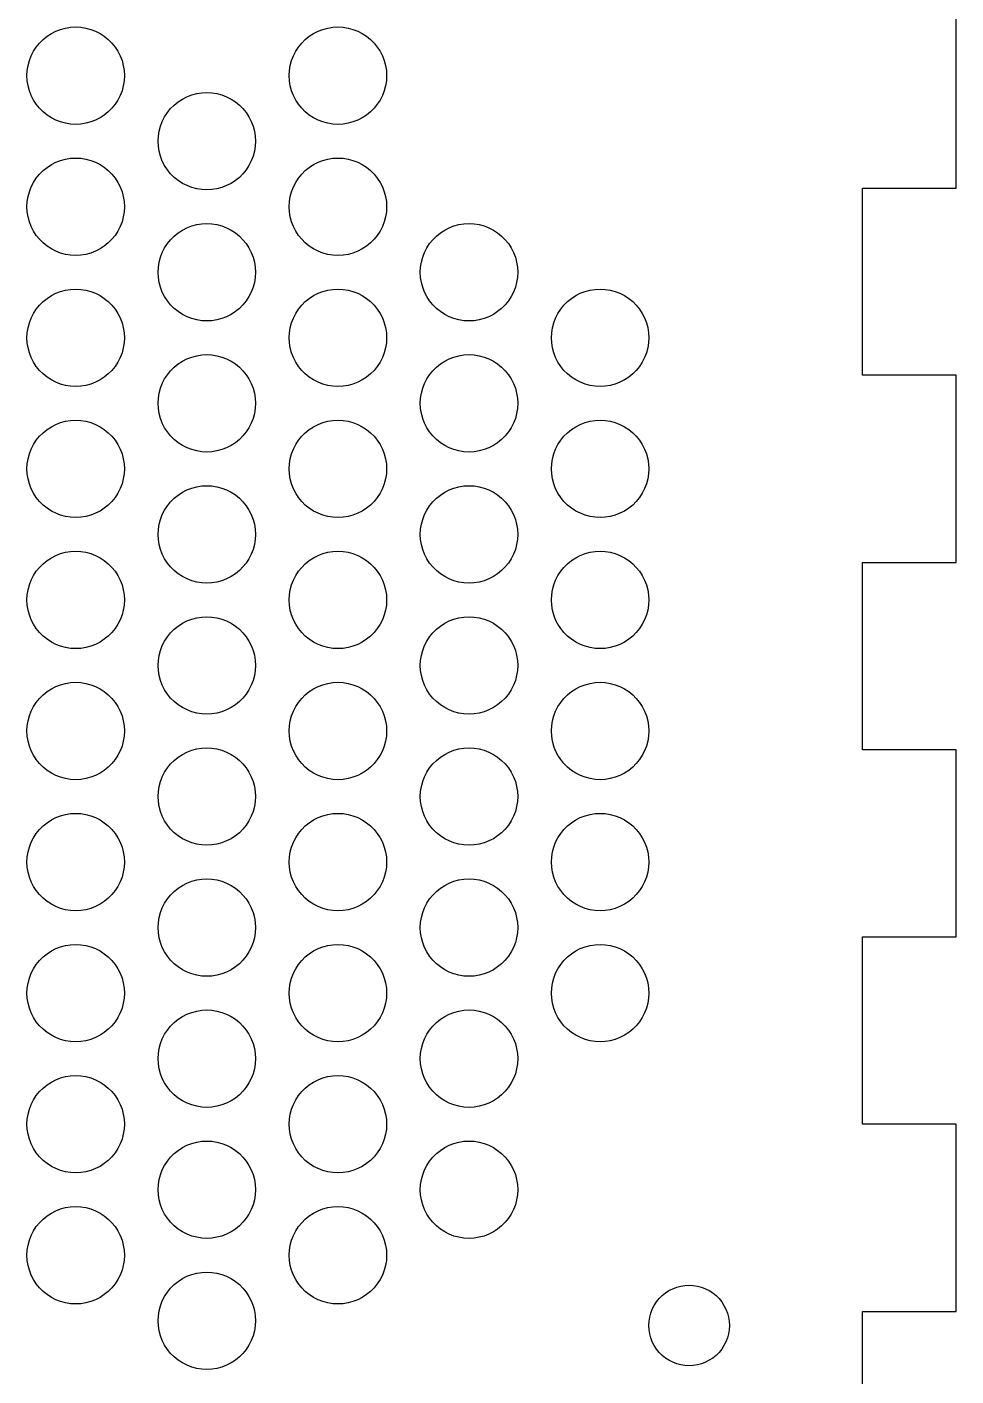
# Model space of a CAD drawing. Header units: millimetres. Extents: x 0 to 800, y 0 to 420.
# Drawn here: x 540.4 to 590, y 36.5 to 108.6 of the extents above; entities that cross this region are included whole.
import ezdxf

# ---------------------------------------------------------------- set-up
doc = ezdxf.new("R2010")
doc.units = ezdxf.units.MM
doc.header["$MEASUREMENT"] = 0

msp = doc.modelspace()

# ---------------------------------------------------------------- linework, layer by layer
at = {"color": 7, "true_color": 0xffffff}
msp.add_lwpolyline([(585.002, 30), (585, 39.998), (590, 40), (590, 50), (585.002, 50), (585, 59.998), (590, 60), (590, 70), (585.002, 70), (585, 79.998), (590, 80), (590, 90), (585.002, 90), (585, 99.998), (590, 100), (590, 110)], dxfattribs=at)
for points in [[(545.375, 104.943), (545.252, 104.7), (545.103, 104.472), (544.932, 104.26), (544.74, 104.068), (544.528, 103.897), (544.3, 103.748), (544.058, 103.625), (543.804, 103.527), (543.541, 103.457), (543.272, 103.414), (543, 103.4), (542.728, 103.414), (542.46, 103.457), (542.197, 103.527), (541.943, 103.625), (541.7, 103.748), (541.472, 103.896), (541.26, 104.068), (541.068, 104.26), (540.897, 104.472), (540.748, 104.7), (540.625, 104.942), (540.527, 105.196), (540.457, 105.459), (540.414, 105.728), (540.4, 106), (540.414, 106.272), (540.457, 106.54), (540.527, 106.803), (540.625, 107.057), (540.748, 107.3), (540.896, 107.528), (541.068, 107.74), (541.26, 107.932), (541.472, 108.103), (541.7, 108.252), (541.942, 108.375), (542.196, 108.473), (542.459, 108.543), (542.728, 108.586), (543, 108.6), (543.272, 108.586), (543.54, 108.543), (543.803, 108.473), (544.057, 108.375), (544.3, 108.252), (544.528, 108.104), (544.74, 107.932), (544.932, 107.74), (545.103, 107.528), (545.252, 107.3), (545.375, 107.058), (545.473, 106.804), (545.543, 106.541), (545.586, 106.272), (545.6, 106), (545.586, 105.728), (545.543, 105.46), (545.473, 105.197)], [(559.375, 104.943), (559.252, 104.7), (559.103, 104.472), (558.932, 104.26), (558.74, 104.068), (558.528, 103.897), (558.3, 103.748), (558.058, 103.625), (557.804, 103.527), (557.541, 103.457), (557.272, 103.414), (557, 103.4), (556.728, 103.414), (556.46, 103.457), (556.197, 103.527), (555.943, 103.625), (555.7, 103.748), (555.472, 103.896), (555.26, 104.068), (555.068, 104.26), (554.897, 104.472), (554.748, 104.7), (554.625, 104.942), (554.527, 105.196), (554.457, 105.459), (554.414, 105.728), (554.4, 106), (554.414, 106.272), (554.457, 106.54), (554.527, 106.803), (554.625, 107.057), (554.748, 107.3), (554.896, 107.528), (555.068, 107.74), (555.26, 107.932), (555.472, 108.103), (555.7, 108.252), (555.942, 108.375), (556.196, 108.473), (556.459, 108.543), (556.728, 108.586), (557, 108.6), (557.272, 108.586), (557.54, 108.543), (557.803, 108.473), (558.057, 108.375), (558.3, 108.252), (558.528, 108.104), (558.74, 107.932), (558.932, 107.74), (559.103, 107.528), (559.252, 107.3), (559.375, 107.058), (559.473, 106.804), (559.543, 106.541), (559.586, 106.272), (559.6, 106), (559.586, 105.728), (559.543, 105.46), (559.473, 105.197)], [(552.375, 101.443), (552.252, 101.2), (552.103, 100.972), (551.932, 100.76), (551.74, 100.568), (551.528, 100.397), (551.3, 100.248), (551.058, 100.125), (550.804, 100.027), (550.541, 99.957), (550.272, 99.914), (550, 99.9), (549.728, 99.914), (549.46, 99.957), (549.197, 100.027), (548.943, 100.125), (548.7, 100.248), (548.472, 100.396), (548.26, 100.568), (548.068, 100.76), (547.897, 100.972), (547.748, 101.2), (547.625, 101.442), (547.527, 101.696), (547.457, 101.959), (547.414, 102.228), (547.4, 102.5), (547.414, 102.772), (547.457, 103.04), (547.527, 103.303), (547.625, 103.557), (547.748, 103.8), (547.896, 104.028), (548.068, 104.24), (548.26, 104.432), (548.472, 104.603), (548.7, 104.752), (548.942, 104.875), (549.196, 104.973), (549.459, 105.043), (549.728, 105.086), (550, 105.1), (550.272, 105.086), (550.54, 105.043), (550.803, 104.973), (551.057, 104.875), (551.3, 104.752), (551.528, 104.604), (551.74, 104.432), (551.932, 104.24), (552.103, 104.028), (552.252, 103.8), (552.375, 103.558), (552.473, 103.304), (552.543, 103.041), (552.586, 102.772), (552.6, 102.5), (552.586, 102.228), (552.543, 101.96), (552.473, 101.697)], [(545.375, 97.943), (545.252, 97.7), (545.103, 97.472), (544.932, 97.26), (544.74, 97.068), (544.528, 96.897), (544.3, 96.748), (544.058, 96.625), (543.804, 96.527), (543.541, 96.457), (543.272, 96.414), (543, 96.4), (542.728, 96.414), (542.46, 96.457), (542.197, 96.527), (541.943, 96.625), (541.7, 96.748), (541.472, 96.896), (541.26, 97.068), (541.068, 97.26), (540.897, 97.472), (540.748, 97.7), (540.625, 97.942), (540.527, 98.196), (540.457, 98.459), (540.414, 98.728), (540.4, 99), (540.414, 99.272), (540.457, 99.54), (540.527, 99.803), (540.625, 100.057), (540.748, 100.3), (540.896, 100.528), (541.068, 100.74), (541.26, 100.932), (541.472, 101.103), (541.7, 101.252), (541.942, 101.375), (542.196, 101.473), (542.459, 101.543), (542.728, 101.586), (543, 101.6), (543.272, 101.586), (543.54, 101.543), (543.803, 101.473), (544.057, 101.375), (544.3, 101.252), (544.528, 101.104), (544.74, 100.932), (544.932, 100.74), (545.103, 100.528), (545.252, 100.3), (545.375, 100.058), (545.473, 99.804), (545.543, 99.541), (545.586, 99.272), (545.6, 99), (545.586, 98.728), (545.543, 98.46), (545.473, 98.197)], [(559.375, 97.943), (559.252, 97.7), (559.103, 97.472), (558.932, 97.26), (558.74, 97.068), (558.528, 96.897), (558.3, 96.748), (558.058, 96.625), (557.804, 96.527), (557.541, 96.457), (557.272, 96.414), (557, 96.4), (556.728, 96.414), (556.46, 96.457), (556.197, 96.527), (555.943, 96.625), (555.7, 96.748), (555.472, 96.896), (555.26, 97.068), (555.068, 97.26), (554.897, 97.472), (554.748, 97.7), (554.625, 97.942), (554.527, 98.196), (554.457, 98.459), (554.414, 98.728), (554.4, 99), (554.414, 99.272), (554.457, 99.54), (554.527, 99.803), (554.625, 100.057), (554.748, 100.3), (554.896, 100.528), (555.068, 100.74), (555.26, 100.932), (555.472, 101.103), (555.7, 101.252), (555.942, 101.375), (556.196, 101.473), (556.459, 101.543), (556.728, 101.586), (557, 101.6), (557.272, 101.586), (557.54, 101.543), (557.803, 101.473), (558.057, 101.375), (558.3, 101.252), (558.528, 101.104), (558.74, 100.932), (558.932, 100.74), (559.103, 100.528), (559.252, 100.3), (559.375, 100.058), (559.473, 99.804), (559.543, 99.541), (559.586, 99.272), (559.6, 99), (559.586, 98.728), (559.543, 98.46), (559.473, 98.197)], [(552.375, 94.443), (552.252, 94.2), (552.103, 93.972), (551.932, 93.76), (551.74, 93.568), (551.528, 93.397), (551.3, 93.248), (551.058, 93.125), (550.804, 93.027), (550.541, 92.957), (550.272, 92.914), (550, 92.9), (549.728, 92.914), (549.46, 92.957), (549.197, 93.027), (548.943, 93.125), (548.7, 93.248), (548.472, 93.396), (548.26, 93.568), (548.068, 93.76), (547.897, 93.972), (547.748, 94.2), (547.625, 94.442), (547.527, 94.696), (547.457, 94.959), (547.414, 95.228), (547.4, 95.5), (547.414, 95.772), (547.457, 96.04), (547.527, 96.303), (547.625, 96.557), (547.748, 96.8), (547.896, 97.028), (548.068, 97.24), (548.26, 97.432), (548.472, 97.603), (548.7, 97.752), (548.942, 97.875), (549.196, 97.973), (549.459, 98.043), (549.728, 98.086), (550, 98.1), (550.272, 98.086), (550.54, 98.043), (550.803, 97.973), (551.057, 97.875), (551.3, 97.752), (551.528, 97.604), (551.74, 97.432), (551.932, 97.24), (552.103, 97.028), (552.252, 96.8), (552.375, 96.558), (552.473, 96.304), (552.543, 96.041), (552.586, 95.772), (552.6, 95.5), (552.586, 95.228), (552.543, 94.96), (552.473, 94.697)], [(566.375, 94.443), (566.252, 94.2), (566.103, 93.972), (565.932, 93.76), (565.74, 93.568), (565.528, 93.397), (565.3, 93.248), (565.058, 93.125), (564.804, 93.027), (564.541, 92.957), (564.272, 92.914), (564, 92.9), (563.728, 92.914), (563.46, 92.957), (563.197, 93.027), (562.943, 93.125), (562.7, 93.248), (562.472, 93.396), (562.26, 93.568), (562.068, 93.76), (561.897, 93.972), (561.748, 94.2), (561.625, 94.442), (561.527, 94.696), (561.457, 94.959), (561.414, 95.228), (561.4, 95.5), (561.414, 95.772), (561.457, 96.04), (561.527, 96.303), (561.625, 96.557), (561.748, 96.8), (561.896, 97.028), (562.068, 97.24), (562.26, 97.432), (562.472, 97.603), (562.7, 97.752), (562.942, 97.875), (563.196, 97.973), (563.459, 98.043), (563.728, 98.086), (564, 98.1), (564.272, 98.086), (564.54, 98.043), (564.803, 97.973), (565.057, 97.875), (565.3, 97.752), (565.528, 97.604), (565.74, 97.432), (565.932, 97.24), (566.103, 97.028), (566.252, 96.8), (566.375, 96.558), (566.473, 96.304), (566.543, 96.041), (566.586, 95.772), (566.6, 95.5), (566.586, 95.228), (566.543, 94.96), (566.473, 94.697)], [(545.375, 90.943), (545.252, 90.7), (545.103, 90.472), (544.932, 90.26), (544.74, 90.068), (544.528, 89.897), (544.3, 89.748), (544.058, 89.625), (543.804, 89.527), (543.541, 89.457), (543.272, 89.414), (543, 89.4), (542.728, 89.414), (542.46, 89.457), (542.197, 89.527), (541.943, 89.625), (541.7, 89.748), (541.472, 89.896), (541.26, 90.068), (541.068, 90.26), (540.897, 90.472), (540.748, 90.7), (540.625, 90.942), (540.527, 91.196), (540.457, 91.459), (540.414, 91.728), (540.4, 92), (540.414, 92.272), (540.457, 92.54), (540.527, 92.803), (540.625, 93.057), (540.748, 93.3), (540.896, 93.528), (541.068, 93.74), (541.26, 93.932), (541.472, 94.103), (541.7, 94.252), (541.942, 94.375), (542.196, 94.473), (542.459, 94.543), (542.728, 94.586), (543, 94.6), (543.272, 94.586), (543.54, 94.543), (543.803, 94.473), (544.057, 94.375), (544.3, 94.252), (544.528, 94.104), (544.74, 93.932), (544.932, 93.74), (545.103, 93.528), (545.252, 93.3), (545.375, 93.058), (545.473, 92.804), (545.543, 92.541), (545.586, 92.272), (545.6, 92), (545.586, 91.728), (545.543, 91.46), (545.473, 91.197)], [(559.375, 90.943), (559.252, 90.7), (559.103, 90.472), (558.932, 90.26), (558.74, 90.068), (558.528, 89.897), (558.3, 89.748), (558.058, 89.625), (557.804, 89.527), (557.541, 89.457), (557.272, 89.414), (557, 89.4), (556.728, 89.414), (556.46, 89.457), (556.197, 89.527), (555.943, 89.625), (555.7, 89.748), (555.472, 89.896), (555.26, 90.068), (555.068, 90.26), (554.897, 90.472), (554.748, 90.7), (554.625, 90.942), (554.527, 91.196), (554.457, 91.459), (554.414, 91.728), (554.4, 92), (554.414, 92.272), (554.457, 92.54), (554.527, 92.803), (554.625, 93.057), (554.748, 93.3), (554.896, 93.528), (555.068, 93.74), (555.26, 93.932), (555.472, 94.103), (555.7, 94.252), (555.942, 94.375), (556.196, 94.473), (556.459, 94.543), (556.728, 94.586), (557, 94.6), (557.272, 94.586), (557.54, 94.543), (557.803, 94.473), (558.057, 94.375), (558.3, 94.252), (558.528, 94.104), (558.74, 93.932), (558.932, 93.74), (559.103, 93.528), (559.252, 93.3), (559.375, 93.058), (559.473, 92.804), (559.543, 92.541), (559.586, 92.272), (559.6, 92), (559.586, 91.728), (559.543, 91.46), (559.473, 91.197)], [(573.375, 90.943), (573.252, 90.7), (573.103, 90.472), (572.932, 90.26), (572.74, 90.068), (572.528, 89.897), (572.3, 89.748), (572.058, 89.625), (571.804, 89.527), (571.541, 89.457), (571.272, 89.414), (571, 89.4), (570.728, 89.414), (570.46, 89.457), (570.197, 89.527), (569.943, 89.625), (569.7, 89.748), (569.472, 89.896), (569.26, 90.068), (569.068, 90.26), (568.897, 90.472), (568.748, 90.7), (568.625, 90.942), (568.527, 91.196), (568.457, 91.459), (568.414, 91.728), (568.4, 92), (568.414, 92.272), (568.457, 92.54), (568.527, 92.803), (568.625, 93.057), (568.748, 93.3), (568.896, 93.528), (569.068, 93.74), (569.26, 93.932), (569.472, 94.103), (569.7, 94.252), (569.942, 94.375), (570.196, 94.473), (570.459, 94.543), (570.728, 94.586), (571, 94.6), (571.272, 94.586), (571.54, 94.543), (571.803, 94.473), (572.057, 94.375), (572.3, 94.252), (572.528, 94.104), (572.74, 93.932), (572.932, 93.74), (573.103, 93.528), (573.252, 93.3), (573.375, 93.058), (573.473, 92.804), (573.543, 92.541), (573.586, 92.272), (573.6, 92), (573.586, 91.728), (573.543, 91.46), (573.473, 91.197)], [(552.375, 87.443), (552.252, 87.2), (552.103, 86.972), (551.932, 86.76), (551.74, 86.568), (551.528, 86.397), (551.3, 86.248), (551.058, 86.125), (550.804, 86.027), (550.541, 85.957), (550.272, 85.914), (550, 85.9), (549.728, 85.914), (549.46, 85.957), (549.197, 86.027), (548.943, 86.125), (548.7, 86.248), (548.472, 86.396), (548.26, 86.568), (548.068, 86.76), (547.897, 86.972), (547.748, 87.2), (547.625, 87.442), (547.527, 87.696), (547.457, 87.959), (547.414, 88.228), (547.4, 88.5), (547.414, 88.772), (547.457, 89.04), (547.527, 89.303), (547.625, 89.557), (547.748, 89.8), (547.896, 90.028), (548.068, 90.24), (548.26, 90.432), (548.472, 90.603), (548.7, 90.752), (548.942, 90.875), (549.196, 90.973), (549.459, 91.043), (549.728, 91.086), (550, 91.1), (550.272, 91.086), (550.54, 91.043), (550.803, 90.973), (551.057, 90.875), (551.3, 90.752), (551.528, 90.604), (551.74, 90.432), (551.932, 90.24), (552.103, 90.028), (552.252, 89.8), (552.375, 89.558), (552.473, 89.304), (552.543, 89.041), (552.586, 88.772), (552.6, 88.5), (552.586, 88.228), (552.543, 87.96), (552.473, 87.697)], [(566.375, 87.443), (566.252, 87.2), (566.103, 86.972), (565.932, 86.76), (565.74, 86.568), (565.528, 86.397), (565.3, 86.248), (565.058, 86.125), (564.804, 86.027), (564.541, 85.957), (564.272, 85.914), (564, 85.9), (563.728, 85.914), (563.46, 85.957), (563.197, 86.027), (562.943, 86.125), (562.7, 86.248), (562.472, 86.396), (562.26, 86.568), (562.068, 86.76), (561.897, 86.972), (561.748, 87.2), (561.625, 87.442), (561.527, 87.696), (561.457, 87.959), (561.414, 88.228), (561.4, 88.5), (561.414, 88.772), (561.457, 89.04), (561.527, 89.303), (561.625, 89.557), (561.748, 89.8), (561.896, 90.028), (562.068, 90.24), (562.26, 90.432), (562.472, 90.603), (562.7, 90.752), (562.942, 90.875), (563.196, 90.973), (563.459, 91.043), (563.728, 91.086), (564, 91.1), (564.272, 91.086), (564.54, 91.043), (564.803, 90.973), (565.057, 90.875), (565.3, 90.752), (565.528, 90.604), (565.74, 90.432), (565.932, 90.24), (566.103, 90.028), (566.252, 89.8), (566.375, 89.558), (566.473, 89.304), (566.543, 89.041), (566.586, 88.772), (566.6, 88.5), (566.586, 88.228), (566.543, 87.96), (566.473, 87.697)], [(545.375, 83.943), (545.252, 83.7), (545.103, 83.472), (544.932, 83.26), (544.74, 83.068), (544.528, 82.897), (544.3, 82.748), (544.058, 82.625), (543.804, 82.527), (543.541, 82.457), (543.272, 82.414), (543, 82.4), (542.728, 82.414), (542.46, 82.457), (542.197, 82.527), (541.943, 82.625), (541.7, 82.748), (541.472, 82.896), (541.26, 83.068), (541.068, 83.26), (540.897, 83.472), (540.748, 83.7), (540.625, 83.942), (540.527, 84.196), (540.457, 84.459), (540.414, 84.728), (540.4, 85), (540.414, 85.272), (540.457, 85.54), (540.527, 85.803), (540.625, 86.057), (540.748, 86.3), (540.896, 86.528), (541.068, 86.74), (541.26, 86.932), (541.472, 87.103), (541.7, 87.252), (541.942, 87.375), (542.196, 87.473), (542.459, 87.543), (542.728, 87.586), (543, 87.6), (543.272, 87.586), (543.54, 87.543), (543.803, 87.473), (544.057, 87.375), (544.3, 87.252), (544.528, 87.104), (544.74, 86.932), (544.932, 86.74), (545.103, 86.528), (545.252, 86.3), (545.375, 86.058), (545.473, 85.804), (545.543, 85.541), (545.586, 85.272), (545.6, 85), (545.586, 84.728), (545.543, 84.46), (545.473, 84.197)], [(559.375, 83.943), (559.252, 83.7), (559.103, 83.472), (558.932, 83.26), (558.74, 83.068), (558.528, 82.897), (558.3, 82.748), (558.058, 82.625), (557.804, 82.527), (557.541, 82.457), (557.272, 82.414), (557, 82.4), (556.728, 82.414), (556.46, 82.457), (556.197, 82.527), (555.943, 82.625), (555.7, 82.748), (555.472, 82.896), (555.26, 83.068), (555.068, 83.26), (554.897, 83.472), (554.748, 83.7), (554.625, 83.942), (554.527, 84.196), (554.457, 84.459), (554.414, 84.728), (554.4, 85), (554.414, 85.272), (554.457, 85.54), (554.527, 85.803), (554.625, 86.057), (554.748, 86.3), (554.896, 86.528), (555.068, 86.74), (555.26, 86.932), (555.472, 87.103), (555.7, 87.252), (555.942, 87.375), (556.196, 87.473), (556.459, 87.543), (556.728, 87.586), (557, 87.6), (557.272, 87.586), (557.54, 87.543), (557.803, 87.473), (558.057, 87.375), (558.3, 87.252), (558.528, 87.104), (558.74, 86.932), (558.932, 86.74), (559.103, 86.528), (559.252, 86.3), (559.375, 86.058), (559.473, 85.804), (559.543, 85.541), (559.586, 85.272), (559.6, 85), (559.586, 84.728), (559.543, 84.46), (559.473, 84.197)], [(573.375, 83.943), (573.252, 83.7), (573.103, 83.472), (572.932, 83.26), (572.74, 83.068), (572.528, 82.897), (572.3, 82.748), (572.058, 82.625), (571.804, 82.527), (571.541, 82.457), (571.272, 82.414), (571, 82.4), (570.728, 82.414), (570.46, 82.457), (570.197, 82.527), (569.943, 82.625), (569.7, 82.748), (569.472, 82.896), (569.26, 83.068), (569.068, 83.26), (568.897, 83.472), (568.748, 83.7), (568.625, 83.942), (568.527, 84.196), (568.457, 84.459), (568.414, 84.728), (568.4, 85), (568.414, 85.272), (568.457, 85.54), (568.527, 85.803), (568.625, 86.057), (568.748, 86.3), (568.896, 86.528), (569.068, 86.74), (569.26, 86.932), (569.472, 87.103), (569.7, 87.252), (569.942, 87.375), (570.196, 87.473), (570.459, 87.543), (570.728, 87.586), (571, 87.6), (571.272, 87.586), (571.54, 87.543), (571.803, 87.473), (572.057, 87.375), (572.3, 87.252), (572.528, 87.104), (572.74, 86.932), (572.932, 86.74), (573.103, 86.528), (573.252, 86.3), (573.375, 86.058), (573.473, 85.804), (573.543, 85.541), (573.586, 85.272), (573.6, 85), (573.586, 84.728), (573.543, 84.46), (573.473, 84.197)], [(552.375, 80.443), (552.252, 80.2), (552.103, 79.972), (551.932, 79.76), (551.74, 79.568), (551.528, 79.397), (551.3, 79.248), (551.058, 79.125), (550.804, 79.027), (550.541, 78.957), (550.272, 78.914), (550, 78.9), (549.728, 78.914), (549.46, 78.957), (549.197, 79.027), (548.943, 79.125), (548.7, 79.248), (548.472, 79.396), (548.26, 79.568), (548.068, 79.76), (547.897, 79.972), (547.748, 80.2), (547.625, 80.442), (547.527, 80.696), (547.457, 80.959), (547.414, 81.228), (547.4, 81.5), (547.414, 81.772), (547.457, 82.04), (547.527, 82.303), (547.625, 82.557), (547.748, 82.8), (547.896, 83.028), (548.068, 83.24), (548.26, 83.432), (548.472, 83.603), (548.7, 83.752), (548.942, 83.875), (549.196, 83.973), (549.459, 84.043), (549.728, 84.086), (550, 84.1), (550.272, 84.086), (550.54, 84.043), (550.803, 83.973), (551.057, 83.875), (551.3, 83.752), (551.528, 83.604), (551.74, 83.432), (551.932, 83.24), (552.103, 83.028), (552.252, 82.8), (552.375, 82.558), (552.473, 82.304), (552.543, 82.041), (552.586, 81.772), (552.6, 81.5), (552.586, 81.228), (552.543, 80.96), (552.473, 80.697)], [(566.375, 80.443), (566.252, 80.2), (566.103, 79.972), (565.932, 79.76), (565.74, 79.568), (565.528, 79.397), (565.3, 79.248), (565.058, 79.125), (564.804, 79.027), (564.541, 78.957), (564.272, 78.914), (564, 78.9), (563.728, 78.914), (563.46, 78.957), (563.197, 79.027), (562.943, 79.125), (562.7, 79.248), (562.472, 79.396), (562.26, 79.568), (562.068, 79.76), (561.897, 79.972), (561.748, 80.2), (561.625, 80.442), (561.527, 80.696), (561.457, 80.959), (561.414, 81.228), (561.4, 81.5), (561.414, 81.772), (561.457, 82.04), (561.527, 82.303), (561.625, 82.557), (561.748, 82.8), (561.896, 83.028), (562.068, 83.24), (562.26, 83.432), (562.472, 83.603), (562.7, 83.752), (562.942, 83.875), (563.196, 83.973), (563.459, 84.043), (563.728, 84.086), (564, 84.1), (564.272, 84.086), (564.54, 84.043), (564.803, 83.973), (565.057, 83.875), (565.3, 83.752), (565.528, 83.604), (565.74, 83.432), (565.932, 83.24), (566.103, 83.028), (566.252, 82.8), (566.375, 82.558), (566.473, 82.304), (566.543, 82.041), (566.586, 81.772), (566.6, 81.5), (566.586, 81.228), (566.543, 80.96), (566.473, 80.697)], [(545.375, 76.943), (545.252, 76.7), (545.103, 76.472), (544.932, 76.26), (544.74, 76.068), (544.528, 75.897), (544.3, 75.748), (544.058, 75.625), (543.804, 75.527), (543.541, 75.457), (543.272, 75.414), (543, 75.4), (542.728, 75.414), (542.46, 75.457), (542.197, 75.527), (541.943, 75.625), (541.7, 75.748), (541.472, 75.897), (541.26, 76.068), (541.068, 76.26), (540.897, 76.472), (540.748, 76.7), (540.625, 76.942), (540.527, 77.196), (540.457, 77.459), (540.414, 77.728), (540.4, 78), (540.414, 78.272), (540.457, 78.54), (540.527, 78.803), (540.625, 79.057), (540.748, 79.3), (540.896, 79.528), (541.068, 79.74), (541.26, 79.932), (541.472, 80.103), (541.7, 80.252), (541.942, 80.375), (542.196, 80.473), (542.459, 80.543), (542.728, 80.586), (543, 80.6), (543.272, 80.586), (543.54, 80.543), (543.803, 80.473), (544.057, 80.375), (544.3, 80.252), (544.528, 80.104), (544.74, 79.932), (544.932, 79.74), (545.103, 79.528), (545.252, 79.3), (545.375, 79.058), (545.473, 78.804), (545.543, 78.541), (545.586, 78.272), (545.6, 78), (545.586, 77.728), (545.543, 77.46), (545.473, 77.197)], [(559.375, 76.943), (559.252, 76.7), (559.103, 76.472), (558.932, 76.26), (558.74, 76.068), (558.528, 75.897), (558.3, 75.748), (558.058, 75.625), (557.804, 75.527), (557.541, 75.457), (557.272, 75.414), (557, 75.4), (556.728, 75.414), (556.46, 75.457), (556.197, 75.527), (555.943, 75.625), (555.7, 75.748), (555.472, 75.897), (555.26, 76.068), (555.068, 76.26), (554.897, 76.472), (554.748, 76.7), (554.625, 76.942), (554.527, 77.196), (554.457, 77.459), (554.414, 77.728), (554.4, 78), (554.414, 78.272), (554.457, 78.54), (554.527, 78.803), (554.625, 79.057), (554.748, 79.3), (554.896, 79.528), (555.068, 79.74), (555.26, 79.932), (555.472, 80.103), (555.7, 80.252), (555.942, 80.375), (556.196, 80.473), (556.459, 80.543), (556.728, 80.586), (557, 80.6), (557.272, 80.586), (557.54, 80.543), (557.803, 80.473), (558.057, 80.375), (558.3, 80.252), (558.528, 80.104), (558.74, 79.932), (558.932, 79.74), (559.103, 79.528), (559.252, 79.3), (559.375, 79.058), (559.473, 78.804), (559.543, 78.541), (559.586, 78.272), (559.6, 78), (559.586, 77.728), (559.543, 77.46), (559.473, 77.197)], [(573.375, 76.943), (573.252, 76.7), (573.103, 76.472), (572.932, 76.26), (572.74, 76.068), (572.528, 75.897), (572.3, 75.748), (572.058, 75.625), (571.804, 75.527), (571.541, 75.457), (571.272, 75.414), (571, 75.4), (570.728, 75.414), (570.46, 75.457), (570.197, 75.527), (569.943, 75.625), (569.7, 75.748), (569.472, 75.897), (569.26, 76.068), (569.068, 76.26), (568.897, 76.472), (568.748, 76.7), (568.625, 76.942), (568.527, 77.196), (568.457, 77.459), (568.414, 77.728), (568.4, 78), (568.414, 78.272), (568.457, 78.54), (568.527, 78.803), (568.625, 79.057), (568.748, 79.3), (568.896, 79.528), (569.068, 79.74), (569.26, 79.932), (569.472, 80.103), (569.7, 80.252), (569.942, 80.375), (570.196, 80.473), (570.459, 80.543), (570.728, 80.586), (571, 80.6), (571.272, 80.586), (571.54, 80.543), (571.803, 80.473), (572.057, 80.375), (572.3, 80.252), (572.528, 80.104), (572.74, 79.932), (572.932, 79.74), (573.103, 79.528), (573.252, 79.3), (573.375, 79.058), (573.473, 78.804), (573.543, 78.541), (573.586, 78.272), (573.6, 78), (573.586, 77.728), (573.543, 77.46), (573.473, 77.197)], [(552.375, 73.443), (552.252, 73.2), (552.103, 72.972), (551.932, 72.76), (551.74, 72.568), (551.528, 72.397), (551.3, 72.248), (551.058, 72.125), (550.804, 72.027), (550.541, 71.957), (550.272, 71.914), (550, 71.9), (549.728, 71.914), (549.46, 71.957), (549.197, 72.027), (548.943, 72.125), (548.7, 72.248), (548.472, 72.397), (548.26, 72.568), (548.068, 72.76), (547.897, 72.972), (547.748, 73.2), (547.625, 73.442), (547.527, 73.696), (547.457, 73.959), (547.414, 74.228), (547.4, 74.5), (547.414, 74.772), (547.457, 75.04), (547.527, 75.303), (547.625, 75.557), (547.748, 75.8), (547.896, 76.028), (548.068, 76.24), (548.26, 76.432), (548.472, 76.603), (548.7, 76.752), (548.942, 76.875), (549.196, 76.973), (549.459, 77.043), (549.728, 77.086), (550, 77.1), (550.272, 77.086), (550.54, 77.043), (550.803, 76.973), (551.057, 76.875), (551.3, 76.752), (551.528, 76.603), (551.74, 76.432), (551.932, 76.24), (552.103, 76.028), (552.252, 75.8), (552.375, 75.558), (552.473, 75.304), (552.543, 75.041), (552.586, 74.772), (552.6, 74.5), (552.586, 74.228), (552.543, 73.96), (552.473, 73.697)], [(566.375, 73.443), (566.252, 73.2), (566.103, 72.972), (565.932, 72.76), (565.74, 72.568), (565.528, 72.397), (565.3, 72.248), (565.058, 72.125), (564.804, 72.027), (564.541, 71.957), (564.272, 71.914), (564, 71.9), (563.728, 71.914), (563.46, 71.957), (563.197, 72.027), (562.943, 72.125), (562.7, 72.248), (562.472, 72.397), (562.26, 72.568), (562.068, 72.76), (561.897, 72.972), (561.748, 73.2), (561.625, 73.442), (561.527, 73.696), (561.457, 73.959), (561.414, 74.228), (561.4, 74.5), (561.414, 74.772), (561.457, 75.04), (561.527, 75.303), (561.625, 75.557), (561.748, 75.8), (561.896, 76.028), (562.068, 76.24), (562.26, 76.432), (562.472, 76.603), (562.7, 76.752), (562.942, 76.875), (563.196, 76.973), (563.459, 77.043), (563.728, 77.086), (564, 77.1), (564.272, 77.086), (564.54, 77.043), (564.803, 76.973), (565.057, 76.875), (565.3, 76.752), (565.528, 76.603), (565.74, 76.432), (565.932, 76.24), (566.103, 76.028), (566.252, 75.8), (566.375, 75.558), (566.473, 75.304), (566.543, 75.041), (566.586, 74.772), (566.6, 74.5), (566.586, 74.228), (566.543, 73.96), (566.473, 73.697)], [(545.375, 69.943), (545.252, 69.7), (545.103, 69.472), (544.932, 69.26), (544.74, 69.068), (544.528, 68.897), (544.3, 68.748), (544.058, 68.625), (543.804, 68.527), (543.541, 68.457), (543.272, 68.414), (543, 68.4), (542.728, 68.414), (542.46, 68.457), (542.197, 68.527), (541.943, 68.625), (541.7, 68.748), (541.472, 68.897), (541.26, 69.068), (541.068, 69.26), (540.897, 69.472), (540.748, 69.7), (540.625, 69.942), (540.527, 70.196), (540.457, 70.459), (540.414, 70.728), (540.4, 71), (540.414, 71.272), (540.457, 71.54), (540.527, 71.803), (540.625, 72.057), (540.748, 72.3), (540.896, 72.528), (541.068, 72.74), (541.26, 72.932), (541.472, 73.103), (541.7, 73.252), (541.942, 73.375), (542.196, 73.473), (542.459, 73.543), (542.728, 73.586), (543, 73.6), (543.272, 73.586), (543.54, 73.543), (543.803, 73.473), (544.057, 73.375), (544.3, 73.252), (544.528, 73.103), (544.74, 72.932), (544.932, 72.74), (545.103, 72.528), (545.252, 72.3), (545.375, 72.058), (545.473, 71.804), (545.543, 71.541), (545.586, 71.272), (545.6, 71), (545.586, 70.728), (545.543, 70.46), (545.473, 70.197)], [(559.375, 69.943), (559.252, 69.7), (559.103, 69.472), (558.932, 69.26), (558.74, 69.068), (558.528, 68.897), (558.3, 68.748), (558.058, 68.625), (557.804, 68.527), (557.541, 68.457), (557.272, 68.414), (557, 68.4), (556.728, 68.414), (556.46, 68.457), (556.197, 68.527), (555.943, 68.625), (555.7, 68.748), (555.472, 68.897), (555.26, 69.068), (555.068, 69.26), (554.897, 69.472), (554.748, 69.7), (554.625, 69.942), (554.527, 70.196), (554.457, 70.459), (554.414, 70.728), (554.4, 71), (554.414, 71.272), (554.457, 71.54), (554.527, 71.803), (554.625, 72.057), (554.748, 72.3), (554.896, 72.528), (555.068, 72.74), (555.26, 72.932), (555.472, 73.103), (555.7, 73.252), (555.942, 73.375), (556.196, 73.473), (556.459, 73.543), (556.728, 73.586), (557, 73.6), (557.272, 73.586), (557.54, 73.543), (557.803, 73.473), (558.057, 73.375), (558.3, 73.252), (558.528, 73.103), (558.74, 72.932), (558.932, 72.74), (559.103, 72.528), (559.252, 72.3), (559.375, 72.058), (559.473, 71.804), (559.543, 71.541), (559.586, 71.272), (559.6, 71), (559.586, 70.728), (559.543, 70.46), (559.473, 70.197)], [(573.375, 69.943), (573.252, 69.7), (573.103, 69.472), (572.932, 69.26), (572.74, 69.068), (572.528, 68.897), (572.3, 68.748), (572.058, 68.625), (571.804, 68.527), (571.541, 68.457), (571.272, 68.414), (571, 68.4), (570.728, 68.414), (570.46, 68.457), (570.197, 68.527), (569.943, 68.625), (569.7, 68.748), (569.472, 68.897), (569.26, 69.068), (569.068, 69.26), (568.897, 69.472), (568.748, 69.7), (568.625, 69.942), (568.527, 70.196), (568.457, 70.459), (568.414, 70.728), (568.4, 71), (568.414, 71.272), (568.457, 71.54), (568.527, 71.803), (568.625, 72.057), (568.748, 72.3), (568.896, 72.528), (569.068, 72.74), (569.26, 72.932), (569.472, 73.103), (569.7, 73.252), (569.942, 73.375), (570.196, 73.473), (570.459, 73.543), (570.728, 73.586), (571, 73.6), (571.272, 73.586), (571.54, 73.543), (571.803, 73.473), (572.057, 73.375), (572.3, 73.252), (572.528, 73.103), (572.74, 72.932), (572.932, 72.74), (573.103, 72.528), (573.252, 72.3), (573.375, 72.058), (573.473, 71.804), (573.543, 71.541), (573.586, 71.272), (573.6, 71), (573.586, 70.728), (573.543, 70.46), (573.473, 70.197)], [(552.375, 66.443), (552.252, 66.2), (552.103, 65.972), (551.932, 65.76), (551.74, 65.568), (551.528, 65.397), (551.3, 65.248), (551.058, 65.125), (550.804, 65.027), (550.541, 64.957), (550.272, 64.914), (550, 64.9), (549.728, 64.914), (549.46, 64.957), (549.197, 65.027), (548.943, 65.125), (548.7, 65.248), (548.472, 65.397), (548.26, 65.568), (548.068, 65.76), (547.897, 65.972), (547.748, 66.2), (547.625, 66.442), (547.527, 66.696), (547.457, 66.959), (547.414, 67.228), (547.4, 67.5), (547.414, 67.772), (547.457, 68.04), (547.527, 68.303), (547.625, 68.557), (547.748, 68.8), (547.896, 69.028), (548.068, 69.24), (548.26, 69.432), (548.472, 69.603), (548.7, 69.752), (548.942, 69.875), (549.196, 69.973), (549.459, 70.043), (549.728, 70.086), (550, 70.1), (550.272, 70.086), (550.54, 70.043), (550.803, 69.973), (551.057, 69.875), (551.3, 69.752), (551.528, 69.603), (551.74, 69.432), (551.932, 69.24), (552.103, 69.028), (552.252, 68.8), (552.375, 68.558), (552.473, 68.304), (552.543, 68.041), (552.586, 67.772), (552.6, 67.5), (552.586, 67.228), (552.543, 66.96), (552.473, 66.697)], [(566.375, 66.443), (566.252, 66.2), (566.103, 65.972), (565.932, 65.76), (565.74, 65.568), (565.528, 65.397), (565.3, 65.248), (565.058, 65.125), (564.804, 65.027), (564.541, 64.957), (564.272, 64.914), (564, 64.9), (563.728, 64.914), (563.46, 64.957), (563.197, 65.027), (562.943, 65.125), (562.7, 65.248), (562.472, 65.397), (562.26, 65.568), (562.068, 65.76), (561.897, 65.972), (561.748, 66.2), (561.625, 66.442), (561.527, 66.696), (561.457, 66.959), (561.414, 67.228), (561.4, 67.5), (561.414, 67.772), (561.457, 68.04), (561.527, 68.303), (561.625, 68.557), (561.748, 68.8), (561.896, 69.028), (562.068, 69.24), (562.26, 69.432), (562.472, 69.603), (562.7, 69.752), (562.942, 69.875), (563.196, 69.973), (563.459, 70.043), (563.728, 70.086), (564, 70.1), (564.272, 70.086), (564.54, 70.043), (564.803, 69.973), (565.057, 69.875), (565.3, 69.752), (565.528, 69.603), (565.74, 69.432), (565.932, 69.24), (566.103, 69.028), (566.252, 68.8), (566.375, 68.558), (566.473, 68.304), (566.543, 68.041), (566.586, 67.772), (566.6, 67.5), (566.586, 67.228), (566.543, 66.96), (566.473, 66.697)], [(545.375, 62.943), (545.252, 62.7), (545.103, 62.472), (544.932, 62.26), (544.74, 62.068), (544.528, 61.897), (544.3, 61.748), (544.058, 61.625), (543.804, 61.527), (543.541, 61.457), (543.272, 61.414), (543, 61.4), (542.728, 61.414), (542.46, 61.457), (542.197, 61.527), (541.943, 61.625), (541.7, 61.748), (541.472, 61.897), (541.26, 62.068), (541.068, 62.26), (540.897, 62.472), (540.748, 62.7), (540.625, 62.942), (540.527, 63.196), (540.457, 63.459), (540.414, 63.728), (540.4, 64), (540.414, 64.272), (540.457, 64.54), (540.527, 64.803), (540.625, 65.057), (540.748, 65.3), (540.896, 65.528), (541.068, 65.74), (541.26, 65.932), (541.472, 66.103), (541.7, 66.252), (541.942, 66.375), (542.196, 66.473), (542.459, 66.543), (542.728, 66.586), (543, 66.6), (543.272, 66.586), (543.54, 66.543), (543.803, 66.473), (544.057, 66.375), (544.3, 66.252), (544.528, 66.103), (544.74, 65.932), (544.932, 65.74), (545.103, 65.528), (545.252, 65.3), (545.375, 65.058), (545.473, 64.804), (545.543, 64.541), (545.586, 64.272), (545.6, 64), (545.586, 63.728), (545.543, 63.46), (545.473, 63.197)], [(559.375, 62.943), (559.252, 62.7), (559.103, 62.472), (558.932, 62.26), (558.74, 62.068), (558.528, 61.897), (558.3, 61.748), (558.058, 61.625), (557.804, 61.527), (557.541, 61.457), (557.272, 61.414), (557, 61.4), (556.728, 61.414), (556.46, 61.457), (556.197, 61.527), (555.943, 61.625), (555.7, 61.748), (555.472, 61.897), (555.26, 62.068), (555.068, 62.26), (554.897, 62.472), (554.748, 62.7), (554.625, 62.942), (554.527, 63.196), (554.457, 63.459), (554.414, 63.728), (554.4, 64), (554.414, 64.272), (554.457, 64.54), (554.527, 64.803), (554.625, 65.057), (554.748, 65.3), (554.896, 65.528), (555.068, 65.74), (555.26, 65.932), (555.472, 66.103), (555.7, 66.252), (555.942, 66.375), (556.196, 66.473), (556.459, 66.543), (556.728, 66.586), (557, 66.6), (557.272, 66.586), (557.54, 66.543), (557.803, 66.473), (558.057, 66.375), (558.3, 66.252), (558.528, 66.103), (558.74, 65.932), (558.932, 65.74), (559.103, 65.528), (559.252, 65.3), (559.375, 65.058), (559.473, 64.804), (559.543, 64.541), (559.586, 64.272), (559.6, 64), (559.586, 63.728), (559.543, 63.46), (559.473, 63.197)], [(573.375, 62.943), (573.252, 62.7), (573.103, 62.472), (572.932, 62.26), (572.74, 62.068), (572.528, 61.897), (572.3, 61.748), (572.058, 61.625), (571.804, 61.527), (571.541, 61.457), (571.272, 61.414), (571, 61.4), (570.728, 61.414), (570.46, 61.457), (570.197, 61.527), (569.943, 61.625), (569.7, 61.748), (569.472, 61.897), (569.26, 62.068), (569.068, 62.26), (568.897, 62.472), (568.748, 62.7), (568.625, 62.942), (568.527, 63.196), (568.457, 63.459), (568.414, 63.728), (568.4, 64), (568.414, 64.272), (568.457, 64.54), (568.527, 64.803), (568.625, 65.057), (568.748, 65.3), (568.896, 65.528), (569.068, 65.74), (569.26, 65.932), (569.472, 66.103), (569.7, 66.252), (569.942, 66.375), (570.196, 66.473), (570.459, 66.543), (570.728, 66.586), (571, 66.6), (571.272, 66.586), (571.54, 66.543), (571.803, 66.473), (572.057, 66.375), (572.3, 66.252), (572.528, 66.103), (572.74, 65.932), (572.932, 65.74), (573.103, 65.528), (573.252, 65.3), (573.375, 65.058), (573.473, 64.804), (573.543, 64.541), (573.586, 64.272), (573.6, 64), (573.586, 63.728), (573.543, 63.46), (573.473, 63.197)], [(552.375, 59.443), (552.252, 59.2), (552.103, 58.972), (551.932, 58.76), (551.74, 58.568), (551.528, 58.397), (551.3, 58.248), (551.058, 58.125), (550.804, 58.027), (550.541, 57.957), (550.272, 57.914), (550, 57.9), (549.728, 57.914), (549.46, 57.957), (549.197, 58.027), (548.943, 58.125), (548.7, 58.248), (548.472, 58.397), (548.26, 58.568), (548.068, 58.76), (547.897, 58.972), (547.748, 59.2), (547.625, 59.442), (547.527, 59.696), (547.457, 59.959), (547.414, 60.228), (547.4, 60.5), (547.414, 60.772), (547.457, 61.04), (547.527, 61.303), (547.625, 61.557), (547.748, 61.8), (547.896, 62.028), (548.068, 62.24), (548.26, 62.432), (548.472, 62.603), (548.7, 62.752), (548.942, 62.875), (549.196, 62.973), (549.459, 63.043), (549.728, 63.086), (550, 63.1), (550.272, 63.086), (550.54, 63.043), (550.803, 62.973), (551.057, 62.875), (551.3, 62.752), (551.528, 62.603), (551.74, 62.432), (551.932, 62.24), (552.103, 62.028), (552.252, 61.8), (552.375, 61.558), (552.473, 61.304), (552.543, 61.041), (552.586, 60.772), (552.6, 60.5), (552.586, 60.228), (552.543, 59.96), (552.473, 59.697)], [(566.375, 59.443), (566.252, 59.2), (566.103, 58.972), (565.932, 58.76), (565.74, 58.568), (565.528, 58.397), (565.3, 58.248), (565.058, 58.125), (564.804, 58.027), (564.541, 57.957), (564.272, 57.914), (564, 57.9), (563.728, 57.914), (563.46, 57.957), (563.197, 58.027), (562.943, 58.125), (562.7, 58.248), (562.472, 58.397), (562.26, 58.568), (562.068, 58.76), (561.897, 58.972), (561.748, 59.2), (561.625, 59.442), (561.527, 59.696), (561.457, 59.959), (561.414, 60.228), (561.4, 60.5), (561.414, 60.772), (561.457, 61.04), (561.527, 61.303), (561.625, 61.557), (561.748, 61.8), (561.896, 62.028), (562.068, 62.24), (562.26, 62.432), (562.472, 62.603), (562.7, 62.752), (562.942, 62.875), (563.196, 62.973), (563.459, 63.043), (563.728, 63.086), (564, 63.1), (564.272, 63.086), (564.54, 63.043), (564.803, 62.973), (565.057, 62.875), (565.3, 62.752), (565.528, 62.603), (565.74, 62.432), (565.932, 62.24), (566.103, 62.028), (566.252, 61.8), (566.375, 61.558), (566.473, 61.304), (566.543, 61.041), (566.586, 60.772), (566.6, 60.5), (566.586, 60.228), (566.543, 59.96), (566.473, 59.697)], [(545.375, 55.943), (545.252, 55.7), (545.103, 55.472), (544.932, 55.26), (544.74, 55.068), (544.528, 54.897), (544.3, 54.748), (544.058, 54.625), (543.804, 54.527), (543.541, 54.457), (543.272, 54.414), (543, 54.4), (542.728, 54.414), (542.46, 54.457), (542.197, 54.527), (541.943, 54.625), (541.7, 54.748), (541.472, 54.897), (541.26, 55.068), (541.068, 55.26), (540.897, 55.472), (540.748, 55.7), (540.625, 55.942), (540.527, 56.196), (540.457, 56.459), (540.414, 56.728), (540.4, 57), (540.414, 57.272), (540.457, 57.54), (540.527, 57.803), (540.625, 58.057), (540.748, 58.3), (540.896, 58.528), (541.068, 58.74), (541.26, 58.932), (541.472, 59.103), (541.7, 59.252), (541.942, 59.375), (542.196, 59.473), (542.459, 59.543), (542.728, 59.586), (543, 59.6), (543.272, 59.586), (543.54, 59.543), (543.803, 59.473), (544.057, 59.375), (544.3, 59.252), (544.528, 59.103), (544.74, 58.932), (544.932, 58.74), (545.103, 58.528), (545.252, 58.3), (545.375, 58.058), (545.473, 57.804), (545.543, 57.541), (545.586, 57.272), (545.6, 57), (545.586, 56.728), (545.543, 56.46), (545.473, 56.197)], [(559.375, 55.943), (559.252, 55.7), (559.103, 55.472), (558.932, 55.26), (558.74, 55.068), (558.528, 54.897), (558.3, 54.748), (558.058, 54.625), (557.804, 54.527), (557.541, 54.457), (557.272, 54.414), (557, 54.4), (556.728, 54.414), (556.46, 54.457), (556.197, 54.527), (555.943, 54.625), (555.7, 54.748), (555.472, 54.897), (555.26, 55.068), (555.068, 55.26), (554.897, 55.472), (554.748, 55.7), (554.625, 55.942), (554.527, 56.196), (554.457, 56.459), (554.414, 56.728), (554.4, 57), (554.414, 57.272), (554.457, 57.54), (554.527, 57.803), (554.625, 58.057), (554.748, 58.3), (554.896, 58.528), (555.068, 58.74), (555.26, 58.932), (555.472, 59.103), (555.7, 59.252), (555.942, 59.375), (556.196, 59.473), (556.459, 59.543), (556.728, 59.586), (557, 59.6), (557.272, 59.586), (557.54, 59.543), (557.803, 59.473), (558.057, 59.375), (558.3, 59.252), (558.528, 59.103), (558.74, 58.932), (558.932, 58.74), (559.103, 58.528), (559.252, 58.3), (559.375, 58.058), (559.473, 57.804), (559.543, 57.541), (559.586, 57.272), (559.6, 57), (559.586, 56.728), (559.543, 56.46), (559.473, 56.197)], [(573.375, 55.943), (573.252, 55.7), (573.103, 55.472), (572.932, 55.26), (572.74, 55.068), (572.528, 54.897), (572.3, 54.748), (572.058, 54.625), (571.804, 54.527), (571.541, 54.457), (571.272, 54.414), (571, 54.4), (570.728, 54.414), (570.46, 54.457), (570.197, 54.527), (569.943, 54.625), (569.7, 54.748), (569.472, 54.897), (569.26, 55.068), (569.068, 55.26), (568.897, 55.472), (568.748, 55.7), (568.625, 55.942), (568.527, 56.196), (568.457, 56.459), (568.414, 56.728), (568.4, 57), (568.414, 57.272), (568.457, 57.54), (568.527, 57.803), (568.625, 58.057), (568.748, 58.3), (568.896, 58.528), (569.068, 58.74), (569.26, 58.932), (569.472, 59.103), (569.7, 59.252), (569.942, 59.375), (570.196, 59.473), (570.459, 59.543), (570.728, 59.586), (571, 59.6), (571.272, 59.586), (571.54, 59.543), (571.803, 59.473), (572.057, 59.375), (572.3, 59.252), (572.528, 59.103), (572.74, 58.932), (572.932, 58.74), (573.103, 58.528), (573.252, 58.3), (573.375, 58.058), (573.473, 57.804), (573.543, 57.541), (573.586, 57.272), (573.6, 57), (573.586, 56.728), (573.543, 56.46), (573.473, 56.197)], [(552.375, 52.443), (552.252, 52.2), (552.103, 51.972), (551.932, 51.76), (551.74, 51.568), (551.528, 51.397), (551.3, 51.248), (551.058, 51.125), (550.804, 51.027), (550.541, 50.957), (550.272, 50.914), (550, 50.9), (549.728, 50.914), (549.46, 50.957), (549.197, 51.027), (548.943, 51.125), (548.7, 51.248), (548.472, 51.397), (548.26, 51.568), (548.068, 51.76), (547.897, 51.972), (547.748, 52.2), (547.625, 52.442), (547.527, 52.696), (547.457, 52.959), (547.414, 53.228), (547.4, 53.5), (547.414, 53.772), (547.457, 54.04), (547.527, 54.303), (547.625, 54.557), (547.748, 54.8), (547.896, 55.028), (548.068, 55.24), (548.26, 55.432), (548.472, 55.603), (548.7, 55.752), (548.942, 55.875), (549.196, 55.973), (549.459, 56.043), (549.728, 56.086), (550, 56.1), (550.272, 56.086), (550.54, 56.043), (550.803, 55.973), (551.057, 55.875), (551.3, 55.752), (551.528, 55.603), (551.74, 55.432), (551.932, 55.24), (552.103, 55.028), (552.252, 54.8), (552.375, 54.558), (552.473, 54.304), (552.543, 54.041), (552.586, 53.772), (552.6, 53.5), (552.586, 53.228), (552.543, 52.96), (552.473, 52.697)], [(566.375, 52.443), (566.252, 52.2), (566.103, 51.972), (565.932, 51.76), (565.74, 51.568), (565.528, 51.397), (565.3, 51.248), (565.058, 51.125), (564.804, 51.027), (564.541, 50.957), (564.272, 50.914), (564, 50.9), (563.728, 50.914), (563.46, 50.957), (563.197, 51.027), (562.943, 51.125), (562.7, 51.248), (562.472, 51.397), (562.26, 51.568), (562.068, 51.76), (561.897, 51.972), (561.748, 52.2), (561.625, 52.442), (561.527, 52.696), (561.457, 52.959), (561.414, 53.228), (561.4, 53.5), (561.414, 53.772), (561.457, 54.04), (561.527, 54.303), (561.625, 54.557), (561.748, 54.8), (561.896, 55.028), (562.068, 55.24), (562.26, 55.432), (562.472, 55.603), (562.7, 55.752), (562.942, 55.875), (563.196, 55.973), (563.459, 56.043), (563.728, 56.086), (564, 56.1), (564.272, 56.086), (564.54, 56.043), (564.803, 55.973), (565.057, 55.875), (565.3, 55.752), (565.528, 55.603), (565.74, 55.432), (565.932, 55.24), (566.103, 55.028), (566.252, 54.8), (566.375, 54.558), (566.473, 54.304), (566.543, 54.041), (566.586, 53.772), (566.6, 53.5), (566.586, 53.228), (566.543, 52.96), (566.473, 52.697)], [(540.625, 48.942), (540.527, 49.196), (540.457, 49.459), (540.414, 49.728), (540.4, 50), (540.414, 50.272), (540.457, 50.54), (540.527, 50.803), (540.625, 51.057), (540.748, 51.3), (540.896, 51.528), (541.068, 51.74), (541.26, 51.932), (541.472, 52.103), (541.7, 52.252), (541.942, 52.375), (542.196, 52.473), (542.459, 52.543), (542.728, 52.586), (543, 52.6), (543.272, 52.586), (543.54, 52.543), (543.803, 52.473), (544.057, 52.375), (544.3, 52.252), (544.528, 52.103), (544.74, 51.932), (544.932, 51.74), (545.103, 51.528), (545.252, 51.3), (545.375, 51.058), (545.473, 50.804), (545.543, 50.541), (545.586, 50.272), (545.6, 50), (545.586, 49.728), (545.543, 49.46), (545.473, 49.197), (545.375, 48.943), (545.252, 48.7), (545.103, 48.472), (544.932, 48.26), (544.74, 48.068), (544.528, 47.897), (544.3, 47.748), (544.058, 47.625), (543.804, 47.527), (543.541, 47.457), (543.272, 47.414), (543, 47.4), (542.728, 47.414), (542.46, 47.457), (542.197, 47.527), (541.943, 47.625), (541.7, 47.748), (541.472, 47.897), (541.26, 48.068), (541.068, 48.26), (540.897, 48.472), (540.748, 48.7)], [(558.528, 47.897), (558.3, 47.748), (558.058, 47.625), (557.804, 47.527), (557.541, 47.457), (557.272, 47.414), (557, 47.4), (556.728, 47.414), (556.46, 47.457), (556.197, 47.527), (555.943, 47.625), (555.7, 47.748), (555.472, 47.897), (555.26, 48.068), (555.068, 48.26), (554.897, 48.472), (554.748, 48.7), (554.625, 48.942), (554.527, 49.196), (554.457, 49.459), (554.414, 49.728), (554.4, 50), (554.414, 50.272), (554.457, 50.54), (554.527, 50.803), (554.625, 51.057), (554.748, 51.3), (554.896, 51.528), (555.068, 51.74), (555.26, 51.932), (555.472, 52.103), (555.7, 52.252), (555.942, 52.375), (556.196, 52.473), (556.459, 52.543), (556.728, 52.586), (557, 52.6), (557.272, 52.586), (557.54, 52.543), (557.803, 52.473), (558.057, 52.375), (558.3, 52.252), (558.528, 52.103), (558.74, 51.932), (558.932, 51.74), (559.103, 51.528), (559.252, 51.3), (559.375, 51.058), (559.473, 50.804), (559.543, 50.541), (559.586, 50.272), (559.6, 50), (559.586, 49.728), (559.543, 49.46), (559.473, 49.197), (559.375, 48.943), (559.252, 48.7), (559.103, 48.472), (558.932, 48.26), (558.74, 48.068)], [(551.528, 44.397), (551.3, 44.248), (551.058, 44.125), (550.804, 44.027), (550.541, 43.957), (550.272, 43.914), (550, 43.9), (549.728, 43.914), (549.46, 43.957), (549.197, 44.027), (548.943, 44.125), (548.7, 44.248), (548.472, 44.397), (548.26, 44.568), (548.068, 44.76), (547.897, 44.972), (547.748, 45.2), (547.625, 45.442), (547.527, 45.696), (547.457, 45.959), (547.414, 46.228), (547.4, 46.5), (547.414, 46.772), (547.457, 47.04), (547.527, 47.303), (547.625, 47.557), (547.748, 47.8), (547.896, 48.028), (548.068, 48.24), (548.26, 48.432), (548.472, 48.603), (548.7, 48.752), (548.942, 48.875), (549.196, 48.973), (549.459, 49.043), (549.728, 49.086), (550, 49.1), (550.272, 49.086), (550.54, 49.043), (550.803, 48.973), (551.057, 48.875), (551.3, 48.752), (551.528, 48.603), (551.74, 48.432), (551.932, 48.24), (552.103, 48.028), (552.252, 47.8), (552.375, 47.558), (552.473, 47.304), (552.543, 47.041), (552.586, 46.772), (552.6, 46.5), (552.586, 46.228), (552.543, 45.96), (552.473, 45.697), (552.375, 45.443), (552.252, 45.2), (552.103, 44.972), (551.932, 44.76), (551.74, 44.568)], [(565.528, 44.397), (565.3, 44.248), (565.058, 44.125), (564.804, 44.027), (564.541, 43.957), (564.272, 43.914), (564, 43.9), (563.728, 43.914), (563.46, 43.957), (563.197, 44.027), (562.943, 44.125), (562.7, 44.248), (562.472, 44.397), (562.26, 44.568), (562.068, 44.76), (561.897, 44.972), (561.748, 45.2), (561.625, 45.442), (561.527, 45.696), (561.457, 45.959), (561.414, 46.228), (561.4, 46.5), (561.414, 46.772), (561.457, 47.04), (561.527, 47.303), (561.625, 47.557), (561.748, 47.8), (561.896, 48.028), (562.068, 48.24), (562.26, 48.432), (562.472, 48.603), (562.7, 48.752), (562.942, 48.875), (563.196, 48.973), (563.459, 49.043), (563.728, 49.086), (564, 49.1), (564.272, 49.086), (564.54, 49.043), (564.803, 48.973), (565.057, 48.875), (565.3, 48.752), (565.528, 48.603), (565.74, 48.432), (565.932, 48.24), (566.103, 48.028), (566.252, 47.8), (566.375, 47.558), (566.473, 47.304), (566.543, 47.041), (566.586, 46.772), (566.6, 46.5), (566.586, 46.228), (566.543, 45.96), (566.473, 45.697), (566.375, 45.443), (566.252, 45.2), (566.103, 44.972), (565.932, 44.76), (565.74, 44.568)], [(544.528, 40.897), (544.3, 40.748), (544.058, 40.625), (543.804, 40.527), (543.541, 40.457), (543.272, 40.414), (543, 40.4), (542.728, 40.414), (542.46, 40.457), (542.197, 40.527), (541.943, 40.625), (541.7, 40.748), (541.472, 40.897), (541.26, 41.068), (541.068, 41.26), (540.897, 41.472), (540.748, 41.7), (540.625, 41.942), (540.527, 42.196), (540.457, 42.459), (540.414, 42.728), (540.4, 43), (540.414, 43.272), (540.457, 43.54), (540.527, 43.803), (540.625, 44.057), (540.748, 44.3), (540.896, 44.528), (541.068, 44.74), (541.26, 44.932), (541.472, 45.103), (541.7, 45.252), (541.942, 45.375), (542.196, 45.473), (542.459, 45.543), (542.728, 45.586), (543, 45.6), (543.272, 45.586), (543.54, 45.543), (543.803, 45.473), (544.057, 45.375), (544.3, 45.252), (544.528, 45.103), (544.74, 44.932), (544.932, 44.74), (545.103, 44.528), (545.252, 44.3), (545.375, 44.058), (545.473, 43.804), (545.543, 43.541), (545.586, 43.272), (545.6, 43), (545.586, 42.728), (545.543, 42.46), (545.473, 42.197), (545.375, 41.943), (545.252, 41.7), (545.103, 41.472), (544.932, 41.26), (544.74, 41.068)], [(558.528, 40.897), (558.3, 40.748), (558.058, 40.625), (557.804, 40.527), (557.541, 40.457), (557.272, 40.414), (557, 40.4), (556.728, 40.414), (556.46, 40.457), (556.197, 40.527), (555.943, 40.625), (555.7, 40.748), (555.472, 40.897), (555.26, 41.068), (555.068, 41.26), (554.897, 41.472), (554.748, 41.7), (554.625, 41.942), (554.527, 42.196), (554.457, 42.459), (554.414, 42.728), (554.4, 43), (554.414, 43.272), (554.457, 43.54), (554.527, 43.803), (554.625, 44.057), (554.748, 44.3), (554.896, 44.528), (555.068, 44.74), (555.26, 44.932), (555.472, 45.103), (555.7, 45.252), (555.942, 45.375), (556.196, 45.473), (556.459, 45.543), (556.728, 45.586), (557, 45.6), (557.272, 45.586), (557.54, 45.543), (557.803, 45.473), (558.057, 45.375), (558.3, 45.252), (558.528, 45.103), (558.74, 44.932), (558.932, 44.74), (559.103, 44.528), (559.252, 44.3), (559.375, 44.058), (559.473, 43.804), (559.543, 43.541), (559.586, 43.272), (559.6, 43), (559.586, 42.728), (559.543, 42.46), (559.473, 42.197), (559.375, 41.943), (559.252, 41.7), (559.103, 41.472), (558.932, 41.26), (558.74, 41.068)], [(547.625, 40.557), (547.748, 40.8), (547.896, 41.028), (548.068, 41.24), (548.26, 41.432), (548.472, 41.603), (548.7, 41.752), (548.942, 41.875), (549.196, 41.973), (549.459, 42.043), (549.728, 42.086), (550, 42.1), (550.272, 42.086), (550.54, 42.043), (550.803, 41.973), (551.057, 41.875), (551.3, 41.752), (551.528, 41.603), (551.74, 41.432), (551.932, 41.24), (552.103, 41.028), (552.252, 40.8), (552.375, 40.558), (552.473, 40.304), (552.543, 40.041), (552.586, 39.772), (552.6, 39.5), (552.586, 39.228), (552.543, 38.96), (552.473, 38.697), (552.375, 38.443), (552.252, 38.2), (552.103, 37.972), (551.932, 37.76), (551.74, 37.568), (551.528, 37.397), (551.3, 37.248), (551.058, 37.125), (550.804, 37.027), (550.541, 36.957), (550.272, 36.914), (550, 36.9), (549.728, 36.914), (549.46, 36.957), (549.197, 37.027), (548.943, 37.125), (548.7, 37.248), (548.472, 37.397), (548.26, 37.568), (548.068, 37.76), (547.897, 37.972), (547.748, 38.2), (547.625, 38.442), (547.527, 38.696), (547.457, 38.959), (547.414, 39.228), (547.4, 39.5), (547.414, 39.772), (547.457, 40.04), (547.527, 40.303)], [(577.795, 39.914), (577.853, 39.697), (577.888, 39.475), (577.9, 39.25), (577.888, 39.025), (577.853, 38.803), (577.795, 38.586), (577.714, 38.376), (577.612, 38.175), (577.489, 37.986), (577.348, 37.811), (577.189, 37.652), (577.014, 37.511), (576.825, 37.388), (576.625, 37.286), (576.414, 37.205), (576.197, 37.147), (575.975, 37.112), (575.75, 37.1), (575.525, 37.112), (575.303, 37.147), (575.086, 37.205), (574.876, 37.286), (574.675, 37.388), (574.486, 37.511), (574.311, 37.652), (574.152, 37.811), (574.011, 37.986), (573.888, 38.175), (573.786, 38.375), (573.705, 38.586), (573.647, 38.803), (573.612, 39.025), (573.6, 39.25), (573.612, 39.475), (573.647, 39.697), (573.705, 39.914), (573.786, 40.124), (573.888, 40.325), (574.011, 40.514), (574.152, 40.689), (574.311, 40.848), (574.486, 40.989), (574.675, 41.112), (574.875, 41.214), (575.086, 41.295), (575.303, 41.353), (575.525, 41.388), (575.75, 41.4), (575.975, 41.388), (576.197, 41.353), (576.414, 41.295), (576.624, 41.214), (576.825, 41.112), (577.014, 40.989), (577.189, 40.848), (577.348, 40.689), (577.489, 40.514), (577.612, 40.325), (577.714, 40.125)]]:
    msp.add_lwpolyline(points, close=True, dxfattribs=at)

doc.saveas('drawing.dxf')
